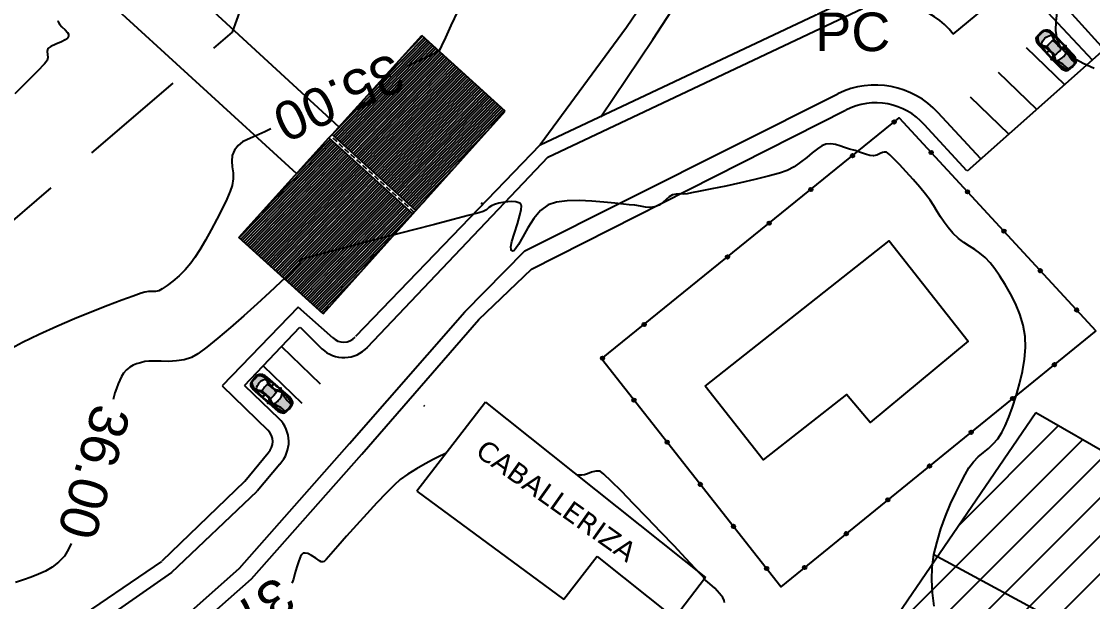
# Model space of a CAD drawing. Header units: millimetres. Extents: x 648844 to 649530, y 1246379 to 1246752.
# Drawn here: x 648963.3 to 649063.1, y 1246557.1 to 1246611.2 of the extents above; entities that cross this region are included whole.
import ezdxf

# ---------------------------------------------------------------- set-up
doc = ezdxf.new("R2010")
doc.units = ezdxf.units.MM
doc.header["$LTSCALE"] = 20
doc.header["$MEASUREMENT"] = 0
doc.linetypes.add('HIDDEN', pattern=[0.375, 0.25, -0.125])
doc.layers.get('0').update_dxf_attribs({"linetype": 'CONTINUOUS'})
for name, color, linetype in [('acera', 8, 'CONTINUOUS'), ('ANDENES-TITO', 2, 'CONTINUOUS'), ('BOULEVARD', 3, 'CONTINUOUS'), ('CAMINO', 6, 'CONTINUOUS'), ('CASAS', 4, 'CONTINUOUS'), ('CERCO DE MALLA', 3, 'CONTINUOUS'), ('CONT-MJR2', 9, 'CONTINUOUS'), ('CONT-MNR2', 9, 'CONTINUOUS'), ('P35', 3, 'CONTINUOUS'), ('quebrada', 5, 'CONTINUOUS'), ('TEXTO', 3, 'CONTINUOUS')]:
    doc.layers.add(name, color=color, linetype=linetype)
doc.styles.add('MINIMO', font='arial.ttf', dxfattribs={"height": 3.6})

# ---------------------------------------------------------------- blocks, each defined once
blk = doc.blocks.new('*U3728')
at = {"layer": 'CONT-MNR2', "elevation": 34, "flags": 128}
blk.add_lwpolyline([(646279.342, 1246863.451), (646279.385, 1246863.307), (646279.506, 1246863.103), (646279.734, 1246862.851), (646280.047, 1246862.555), (646280.25, 1246862.326), (646280.339, 1246862.153), (646280.354, 1246862.036), (646280.346, 1246861.976), (646280.326, 1246861.917), (646280.246, 1246861.803), (646280.047, 1246861.645), (646279.681, 1246861.451), (646279.159, 1246861.229), (646278.695, 1246861.022), (646278.427, 1246860.819), (646278.354, 1246860.553), (646278.381, 1246860.271), (646278.414, 1246859.982), (646278.357, 1246859.695), (646278.096, 1246859.39), (646277.447, 1246858.713), (646276.482, 1246857.737), (646275.336, 1246856.596)], dxfattribs=at)
blk = doc.blocks.new('*U3741')
at = {"layer": 'CONT-MNR2', "elevation": 36, "flags": 128}
for points in [[(646361.057, 1246808.787), (646360.901, 1246810.034), (646360.83, 1246811.27), (646360.87, 1246812.447), (646361.039, 1246813.609), (646361.322, 1246814.81), (646361.692, 1246816.019), (646362.123, 1246817.204), (646362.591, 1246818.335), (646363.068, 1246819.381), (646363.53, 1246820.31), (646363.949, 1246821.091), (646364.301, 1246821.693), (646364.721, 1246822.269), (646365.173, 1246822.737), (646365.642, 1246823.141), (646366.113, 1246823.525), (646366.569, 1246823.933), (646366.996, 1246824.409), (646367.377, 1246824.997), (646367.678, 1246825.615), (646368.016, 1246826.418), (646368.368, 1246827.368), (646368.712, 1246828.425), (646369.026, 1246829.55), (646369.287, 1246830.704), (646369.472, 1246831.849), (646369.561, 1246832.945), (646369.529, 1246833.953), (646369.347, 1246835.012), (646369.044, 1246836.041), (646368.648, 1246837.026), (646368.187, 1246837.954), (646367.689, 1246838.812), (646367.184, 1246839.586), (646366.7, 1246840.263), (646366.265, 1246840.83), (646365.8, 1246841.341), (646365.323, 1246841.745), (646364.834, 1246842.083), (646364.337, 1246842.395), (646363.833, 1246842.724), (646363.324, 1246843.109), (646362.812, 1246843.593), (646362.352, 1246844.124), (646361.976, 1246844.633), (646361.653, 1246845.131), (646361.351, 1246845.629), (646361.037, 1246846.14), (646360.68, 1246846.674), (646360.247, 1246847.244), (646359.711, 1246847.889), (646359.098, 1246848.603), (646358.456, 1246849.328), (646357.834, 1246850.005), (646357.28, 1246850.574), (646356.919, 1246850.913), (646356.712, 1246851.079), (646356.61, 1246851.141), (646356.572, 1246851.156), (646356.512, 1246851.168), (646356.396, 1246851.17), (646356.229, 1246851.129), (646356.009, 1246851.022), (646355.721, 1246850.876), (646355.395, 1246850.805), (646355.067, 1246850.85), (646354.662, 1246850.969), (646354.198, 1246851.129), (646353.695, 1246851.299), (646353.175, 1246851.448), (646352.689, 1246851.592), (646352.256, 1246851.744), (646351.846, 1246851.869), (646351.428, 1246851.931), (646350.97, 1246851.895), (646350.596, 1246851.744), (646350.171, 1246851.46), (646349.697, 1246851.082), (646349.175, 1246850.651), (646348.607, 1246850.208), (646347.995, 1246849.795), (646347.341, 1246849.452), (646346.624, 1246849.199), (646345.593, 1246848.91), (646344.348, 1246848.601), (646342.991, 1246848.29), (646341.621, 1246847.993), (646340.339, 1246847.726), (646339.247, 1246847.506), (646338.445, 1246847.351), (646338.035, 1246847.277), (646337.66, 1246847.249), (646337.329, 1246847.257), (646337.006, 1246847.247), (646336.655, 1246847.166), (646336.36, 1246846.999), (646336.068, 1246846.748), (646335.759, 1246846.468), (646335.413, 1246846.214), (646335.013, 1246846.042), (646334.578, 1246845.988), (646334.132, 1246846.024), (646333.664, 1246846.109), (646333.162, 1246846.2), (646332.613, 1246846.257), (646332.084, 1246846.304), (646331.274, 1246846.393), (646330.263, 1246846.497), (646329.133, 1246846.587), (646327.966, 1246846.635), (646326.843, 1246846.612), (646325.846, 1246846.49), (646325.056, 1246846.24), (646324.345, 1246845.717), (646323.719, 1246844.967), (646323.172, 1246844.107), (646322.702, 1246843.255), (646322.303, 1246842.531), (646322.033, 1246842.123), (646321.857, 1246841.957), (646321.753, 1246841.927), (646321.704, 1246841.939), (646321.662, 1246841.969), (646321.61, 1246842.074), (646321.602, 1246842.333), (646321.695, 1246842.829), (646321.921, 1246843.609), (646322.196, 1246844.461), (646322.442, 1246845.269), (646322.564, 1246845.808), (646322.585, 1246846.111), (646322.556, 1246846.251), (646322.527, 1246846.299), (646322.474, 1246846.353), (646322.336, 1246846.437), (646322.066, 1246846.514), (646321.624, 1246846.54), (646321.021, 1246846.486), (646320.467, 1246846.385), (646320.074, 1246846.286), (646319.778, 1246846.154), (646319.541, 1246845.978), (646319.307, 1246845.791), (646319.015, 1246845.624), (646318.591, 1246845.498), (646317.617, 1246845.236), (646316.205, 1246844.865), (646314.466, 1246844.413), (646312.511, 1246843.907), (646310.45, 1246843.374), (646308.394, 1246842.842), (646306.455, 1246842.339), (646304.742, 1246841.891), (646303.368, 1246841.526), (646302.443, 1246841.272), (646302.078, 1246841.156), (646301.947, 1246840.98), (646301.875, 1246840.773), (646301.763, 1246840.561), (646301.529, 1246840.33), (646300.962, 1246839.793), (646300.128, 1246839.014), (646299.093, 1246838.061), (646297.925, 1246836.999), (646296.689, 1246835.893), (646295.453, 1246834.808), (646294.282, 1246833.811), (646293.244, 1246832.967), (646292.404, 1246832.342), (646291.829, 1246832.001), (646291.139, 1246831.786), (646290.413, 1246831.676), (646289.684, 1246831.64), (646288.989, 1246831.648), (646288.362, 1246831.668), (646287.838, 1246831.671), (646287.451, 1246831.624), (646287.05, 1246831.516), (646286.693, 1246831.406), (646286.367, 1246831.27), (646286.057, 1246831.088), (646285.748, 1246830.838), (646285.48, 1246830.542), (646285.281, 1246830.23), (646285.121, 1246829.895), (646284.974, 1246829.529), (646284.81, 1246829.122), (646284.678, 1246828.695), (646284.509, 1246828.069)], [(646280.585, 1246814.658), (646280.361, 1246814.128), (646279.974, 1246813.48), (646279.423, 1246812.911), (646278.833, 1246812.451), (646278.207, 1246812.08), (646277.548, 1246811.774), (646276.861, 1246811.51), (646276.148, 1246811.268), (646275.413, 1246811.023)]]:
    blk.add_lwpolyline(points, dxfattribs=at)
at = {"layer": 'CONT-MNR2', "color": 3, "insert": (646282.712, 1246821.317, 36), "char_height": 3.6, "attachment_point": 5, "rotation": 254.30735, "style": 'MINIMO'}
blk.add_mtext('{36.00}', dxfattribs=at)
blk = doc.blocks.new('*U3742')
at = {"layer": 'CONT-MNR2', "elevation": 37, "flags": 128}
for points in [[(646315.547, 1246823.063), (646315.539, 1246823.06), (646315.486, 1246823.036), (646315.32, 1246822.959), (646314.962, 1246822.787), (646314.341, 1246822.477), (646313.594, 1246822.083), (646312.789, 1246821.625), (646311.995, 1246821.127), (646311.28, 1246820.61), (646310.714, 1246820.103), (646309.966, 1246819.355), (646309.092, 1246818.435), (646308.149, 1246817.411), (646307.193, 1246816.354), (646306.281, 1246815.331), (646305.467, 1246814.412), (646304.809, 1246813.667), (646304.363, 1246813.164), (646304.186, 1246812.972), (646304.047, 1246812.928), (646303.9, 1246812.929), (646303.735, 1246813.036), (646303.406, 1246813.274), (646302.993, 1246813.539), (646302.655, 1246813.702), (646302.424, 1246813.761), (646302.291, 1246813.758), (646302.232, 1246813.741), (646302.186, 1246813.716), (646302.097, 1246813.63), (646301.968, 1246813.425), (646301.808, 1246813.04), (646301.626, 1246812.456), (646301.463, 1246811.853), (646301.32, 1246811.333), (646301.196, 1246810.998), (646301.16, 1246810.935)], [(646290.162, 1246802.296), (646289.371, 1246801.625), (646288.511, 1246800.891), (646287.75, 1246800.24), (646287.118, 1246799.705), (646286.645, 1246799.318), (646286.362, 1246799.108), (646285.924, 1246798.887), (646285.474, 1246798.713), (646285.104, 1246798.578), (646284.908, 1246798.477), (646284.843, 1246798.27), (646284.775, 1246798.074), (646284.572, 1246797.996), (646284.148, 1246797.891), (646283.579, 1246797.765), (646282.946, 1246797.629), (646282.325, 1246797.491), (646281.791, 1246797.368), (646280.913, 1246797.168), (646279.801, 1246796.915), (646278.562, 1246796.633), (646277.305, 1246796.348), (646276.137, 1246796.083), (646275.168, 1246795.863), (646274.504, 1246795.712), (646274.255, 1246795.655), (646274.195, 1246795.629), (646274.141, 1246795.604)]]:
    blk.add_lwpolyline(points, dxfattribs=at)
at = {"layer": 'CONT-MNR2', "color": 3, "insert": (646295.67, 1246806.604, 37), "char_height": 3.6, "attachment_point": 5, "rotation": 215.72675, "style": 'MINIMO'}
blk.add_mtext('{37.00}', dxfattribs=at)
blk = doc.blocks.new('MALLA')
at = {"layer": 'CERCO DE MALLA'}
blk.add_hatch(color=256, dxfattribs=at).paths.add_polyline_path([(-0.165, 0, 1), (0.165, 0, 1)])
blk.add_circle((0, 0), 0.165, dxfattribs=at)
blk = doc.blocks.new('carro1')
at = {"layer": 'P35'}
for color, points in [(146, [(-0.795, 1.854), (-0.824, 1.862), (-0.858, 3.088), (-0.854, 3.397), (-0.854, 3.455), (-0.753, 3.861), (-0.675, 4.073), (-0.593, 4.178), (-0.477, 4.234), (-0.436, 4.237), (-0.544, 4.163), (-0.641, 3.988), (-0.72, 3.753), (-0.791, 3.47), (-0.809, 3.343), (-0.805, 3.175), (-0.817, 2.948), (-0.82, 2.713), (-0.813, 2.624), (-0.817, 2.616), (-0.82, 2.531), (-0.798, 1.941)]), (9, [(-0.85, 3.554), (-0.829, 3.715), (-0.78, 3.963), (-0.727, 4.075), (-0.647, 4.18), (-0.559, 4.25), (-0.472, 4.299), (-0.332, 4.327), (0.278, 4.327), (0.428, 4.31), (0.534, 4.275), (0.656, 4.177), (0.733, 4.079), (0.814, 3.834), (0.838, 3.715), (0.849, 3.62), (0.849, 3.596), (0.81, 3.708), (0.754, 3.946), (0.695, 4.1), (0.635, 4.173), (0.534, 4.236), (0.439, 4.261), (0.337, 4.261), (-0.437, 4.268), (-0.563, 4.222), (-0.643, 4.156), (-0.717, 4.058), (-0.752, 3.932), (-0.798, 3.792)]), (146, [(0.795, 1.854), (0.824, 1.862), (0.858, 3.088), (0.854, 3.397), (0.854, 3.455), (0.753, 3.861), (0.675, 4.073), (0.593, 4.178), (0.477, 4.234), (0.436, 4.237), (0.544, 4.163), (0.641, 3.988), (0.72, 3.753), (0.791, 3.47), (0.809, 3.343), (0.805, 3.175), (0.817, 2.948), (0.82, 2.713), (0.813, 2.624), (0.817, 2.616), (0.82, 2.531), (0.798, 1.941)]), (146, [(-0.765, 1.66), (-0.785, 1.474), (-0.777, 1.279), (-0.719, 0.785), (-0.652, 0.471), (-0.611, 0.321), (-0.549, 0.271), (-0.638, 0.54), (-0.685, 0.628), (-0.693, 0.852), (-0.701, 0.963), (-0.695, 1.247), (-0.666, 1.45), (-0.694, 1.488), (-0.686, 1.534), (-0.561, 1.796), (-0.49, 1.914), (-0.394, 1.924), (-0.417, 2.206), (-0.422, 2.428), (-0.413, 2.716), (-0.395, 2.924), (-0.471, 3.028), (-0.544, 3.124), (-0.599, 3.231), (-0.674, 3.439), (-0.703, 3.65), (-0.734, 3.659), (-0.786, 3.412), (-0.789, 3.078), (-0.78, 2.945), (-0.736, 3.21), (-0.683, 3.254), (-0.612, 3.201), (-0.568, 3.069), (-0.515, 2.875), (-0.471, 2.646), (-0.471, 2.496), (-0.489, 2.223), (-0.515, 2.064), (-0.515, 2.02), (-0.551, 1.959), (-0.595, 1.941), (-0.648, 1.844), (-0.718, 1.712), (-0.762, 1.65)]), (146, [(0.771, 1.66), (0.791, 1.474), (0.784, 1.279), (0.725, 0.785), (0.658, 0.471), (0.617, 0.321), (0.555, 0.271), (0.644, 0.54), (0.691, 0.628), (0.699, 0.852), (0.707, 0.963), (0.701, 1.247), (0.672, 1.45), (0.7, 1.488), (0.692, 1.534), (0.567, 1.796), (0.496, 1.914), (0.4, 1.924), (0.423, 2.206), (0.428, 2.428), (0.419, 2.716), (0.401, 2.924), (0.477, 3.028), (0.55, 3.124), (0.605, 3.231), (0.68, 3.439), (0.709, 3.65), (0.74, 3.659), (0.792, 3.412), (0.795, 3.078), (0.786, 2.945), (0.742, 3.21), (0.689, 3.254), (0.618, 3.201), (0.574, 3.069), (0.521, 2.875), (0.477, 2.646), (0.477, 2.496), (0.495, 2.223), (0.521, 2.064), (0.521, 2.02), (0.557, 1.959), (0.601, 1.941), (0.654, 1.844), (0.724, 1.712), (0.768, 1.65)]), (8, [(-0.49, 2.597), (-0.493, 2.617), (-0.794, 2.616), (-0.798, 2.597)]), (9, [(-0.859, 1.23), (-0.859, 0.662), (-0.835, 0.546), (-0.773, 0.375), (-0.685, 0.201), (-0.651, 0.146), (-0.581, 0.097), (-0.449, 0.057), (-0.077, 0.008), (0.131, 0.014), (0.333, 0.045), (0.522, 0.079), (0.629, 0.133), (0.7, 0.216), (0.828, 0.494), (0.852, 0.598), (0.855, 1.407), (0.846, 1.407), (0.855, 1.327), (0.858, 0.662), (0.825, 0.543), (0.709, 0.289), (0.599, 0.173), (0.421, 0.112), (0.153, 0.079), (-0.092, 0.075), (-0.385, 0.112), (-0.553, 0.143), (-0.639, 0.207), (-0.706, 0.283), (-0.798, 0.491), (-0.838, 0.579), (-0.859, 0.686), (-0.847, 1.248)]), (127, [(-0.666, 1.45), (-0.563, 1.184), (-0.497, 0.94), (-0.448, 0.645), (-0.432, 0.355), (-0.442, 0.128), (-0.253, 0.096), (0, 0.08), (0.163, 0.086), (0.322, 0.105), (0.442, 0.128), (0.432, 0.355), (0.458, 0.73), (0.519, 1.031), (0.599, 1.287), (0.666, 1.45), (0.545, 1.383), (0.423, 1.315), (0.213, 1.283), (0.059, 1.277), (-0.059, 1.277), (-0.337, 1.299), (-0.423, 1.315), (-0.545, 1.383)]), (30, [(-0.455, 0.13), (-0.528, 0.24), (-0.62, 0.314), (-0.69, 0.353), (-0.736, 0.381), (-0.706, 0.317), (-0.666, 0.265), (-0.614, 0.216), (-0.556, 0.182), (-0.51, 0.152), (-0.48, 0.143)]), (30, [(0.455, 0.13), (0.528, 0.24), (0.62, 0.314), (0.69, 0.353), (0.736, 0.381), (0.706, 0.317), (0.666, 0.265), (0.614, 0.216), (0.556, 0.182), (0.51, 0.152), (0.48, 0.143)])]:
    blk.add_hatch(color=color, dxfattribs=at).paths.add_polyline_path(points)
h = blk.add_hatch(color=127, dxfattribs=at)
h.paths.add_polyline_path([(-0.276, 3.037), (-0.322, 3.032), (-0.368, 3.037), (-0.396, 3.045), (-0.434, 3.064), (-0.465, 3.087), (-0.517, 3.15), (-0.568, 3.235), (-0.598, 3.303), (-0.625, 3.401), (-0.61, 3.496), (-0.583, 3.538), (-0.536, 3.565), (-0.395, 3.628), (-0.239, 3.674), (-0.097, 3.695), (0.036, 3.699), (0.189, 3.684), (0.323, 3.652), (0.447, 3.608), (0.529, 3.569), (0.583, 3.538), (0.622, 3.462), (0.627, 3.42), (0.61, 3.338), (0.568, 3.235), (0.52, 3.154), (0.467, 3.088), (0.42, 3.055), (0.368, 3.037), (0.346, 3.033), (0.322, 3.032), (0.282, 3.036), (0.257, 3.042), (0.229, 3.053), (0.205, 3.055), (0.12, 3.059), (-0.038, 3.062), (-0.145, 3.058), (-0.229, 3.053), (-0.254, 3.043)], flags=16)
h.paths.add_polyline_path([(-0.393, 1.915), (-0.189, 1.899), (0, 1.895), (0.232, 1.902), (0.393, 1.909), (0.392, 1.914), (0.42, 2.299), (0.414, 2.692), (0.395, 2.924), (0.544, 3.124), (0.599, 3.231), (0.674, 3.439), (0.703, 3.65), (0.686, 3.813), (0.632, 3.973), (0.582, 4.064), (0.503, 4.167), (0.405, 4.257), (-0.405, 4.257), (-0.491, 4.179), (-0.57, 4.082), (-0.658, 3.887), (-0.686, 3.813), (-0.703, 3.65), (-0.674, 3.439), (-0.599, 3.231), (-0.437, 2.974), (-0.395, 2.924), (-0.411, 2.742), (-0.417, 2.65), (-0.422, 2.417), (-0.413, 2.144), (-0.402, 1.997)])
h = blk.add_hatch(color=8, dxfattribs=at)
edge = h.paths.add_edge_path()
edge.add_line((-0.771, 1.819), (-0.734, 1.76))
edge.add_arc((-0.767, 1.739), 0.0391, -47.43472, 31.91912, ccw=False)
edge.add_arc((-0.746, 1.736), 0.0265, 168.02794, 281.91705, ccw=False)
edge.add_line((-0.772, 1.742), (-0.801, 1.778))
edge.add_line((-0.801, 1.778), (-0.817, 1.76))
edge.add_arc((-0.847, 1.786), 0.0403, 221.15863, 318.84137, ccw=False)
edge.add_line((-0.878, 1.76), (-0.927, 1.809))
edge.add_arc((-0.874, 1.862), 0.0746, 163.87151, 224.97246, ccw=False)
edge.add_line((-0.946, 1.883), (-0.771, 1.819))
h = blk.add_hatch(color=146, dxfattribs=at)
h.paths.add_polyline_path([(-0.453, 0.18), (-0.536, 0.285), (-0.579, 0.376), (-0.654, 0.695), (-0.689, 1), (-0.662, 1.419), (-0.61, 1.253), (-0.527, 0.982), (-0.479, 0.721), (-0.457, 0.572), (-0.448, 0.424), (-0.44, 0.319), (-0.44, 0.206)])
h.paths.add_polyline_path([(-0.654, 0.367), (-0.75, 0.411), (-0.815, 0.581), (-0.837, 0.664), (-0.828, 1.065), (-0.828, 1.72), (-0.806, 1.75), (-0.793, 1.637), (-0.793, 1.201), (-0.754, 0.956), (-0.715, 0.729), (-0.697, 0.59), (-0.662, 0.437), (-0.627, 0.359)])
h = blk.add_hatch(color=146, dxfattribs=at)
h.paths.add_polyline_path([(0.453, 0.18), (0.536, 0.285), (0.579, 0.376), (0.654, 0.695), (0.689, 1), (0.662, 1.419), (0.61, 1.253), (0.527, 0.982), (0.479, 0.721), (0.457, 0.572), (0.448, 0.424), (0.44, 0.319), (0.44, 0.206)])
h.paths.add_polyline_path([(0.654, 0.367), (0.75, 0.411), (0.815, 0.581), (0.837, 0.664), (0.828, 1.065), (0.828, 1.72), (0.806, 1.75), (0.793, 1.637), (0.793, 1.201), (0.754, 0.956), (0.715, 0.729), (0.697, 0.59), (0.662, 0.437), (0.627, 0.359)])
h = blk.add_hatch(color=8, dxfattribs=at)
edge = h.paths.add_edge_path()
edge.add_line((0.771, 1.819), (0.734, 1.76))
edge.add_arc((0.767, 1.739), 0.0391, 508.08088, 587.43472)
edge.add_arc((0.746, 1.736), 0.0265, 258.08295, 371.97206)
edge.add_line((0.772, 1.742), (0.801, 1.778))
edge.add_line((0.801, 1.778), (0.817, 1.76))
edge.add_arc((0.847, 1.786), 0.0403, 221.15863, 318.84137)
edge.add_line((0.878, 1.76), (0.927, 1.809))
edge.add_arc((0.874, 1.862), 0.0746, 315.02754, 376.12849)
edge.add_line((0.946, 1.883), (0.771, 1.819))
at = {"layer": 'P35', "color": 7}
for p, q in [((-0.801, 2.597), (-0.486, 2.597)), ((-0.801, 2.587), (-0.485, 2.587)), ((-0.8, 2.627), (-0.488, 2.627)), ((-0.8, 2.617), (-0.488, 2.617)), ((0.801, 2.587), (0.485, 2.587)), ((0.801, 2.597), (0.486, 2.597)), ((0.8, 2.627), (0.488, 2.627)), ((0.8, 2.617), (0.488, 2.617)), ((-0.607, 0.193), (-0.606, 0.192))]:
    blk.add_line(p, q, dxfattribs=at)
for points in [[(-0.865, 3.454, -0.04536), (-0.712, 4.041, -0.316238), (-0.405, 4.257), (0, 4.257), (0.405, 4.257, -0.316238), (0.712, 4.041, -0.04536), (0.865, 3.454, -0.995785)], [(-0.712, 4.041, 0.134107), (-0.787, 3.96, 0.076542), (-0.865, 3.454), (-0.865, 1.853, 0.085317)], [(-0.787, 3.96, -0.339592), (-0.293, 4.34), (0, 4.34), (0.293, 4.34, -0.339592), (0.787, 3.96, -1.295903)], [(-0.405, 4.257, 0.307984), (-0.674, 3.439, 0.021458), (-0.599, 3.231, 0.089138), (-0.471, 3.028, 0.076147), (-0.395, 2.924, 0.055297), (-0.393, 1.909, 0.055323)], [(0.405, 4.257, -0.307984), (0.674, 3.439, -0.021458), (0.599, 3.231, -0.089138), (0.471, 3.028, -0.076147), (0.395, 2.924, -0.055297), (0.393, 1.909, -0.055323)], [(0.865, 1.853), (0.865, 3.454, 0.076542), (0.787, 3.96, 0.134107), (0.712, 4.041)], [(-0.865, 3.115, 0.005985), (-0.835, 2.058), (-0.837, 1.843, 0.082522)], [(-0.806, 2.442), (-0.806, 3.237, -0.076793), (-0.658, 3.887, -3.166947)], [(-0.765, 1.66), (-0.608, 1.931, -0.122145), (-0.549, 1.993, 0.205815), (-0.53, 2.019, 0.151874), (-0.626, 3.207, 0.290836), (-0.739, 3.222, 0.061376), (-0.783, 1.823)], [(0.765, 1.66), (0.608, 1.931, 0.122145), (0.549, 1.993, -0.205815), (0.53, 2.019, -0.151874), (0.626, 3.207, -0.290836), (0.739, 3.222, -0.061376), (0.783, 1.823)], [(0.806, 2.442), (0.806, 3.237, 0.076793), (0.658, 3.887, 3.166947)], [(0.837, 1.843), (0.835, 2.058, 0.005985), (0.865, 3.115)], [(-0.865, 1.75), (-0.865, 0.659, 0.085317), (-0.781, 0.369), (-0.67, 0.141, 0.150666), (-0.454, 0.048, 0.106558), (0.454, 0.048, 0.150666), (0.67, 0.141), (0.781, 0.369, 0.085317), (0.865, 0.659), (0.865, 1.75, 0.076542)], [(-0.838, 1.747), (-0.85, 0.661, 0.082522), (-0.746, 0.386), (-0.744, 0.382, 0.28772), (-0.442, 0.128, 0.107642), (0.442, 0.128, 0.28772), (0.744, 0.382), (0.746, 0.386, 0.082522), (0.85, 0.661), (0.838, 1.747, 0.005985)], [(-0.775, 1.745, 0.003758), (-0.765, 1.66)], [(0.775, 1.745, -0.003758), (0.765, 1.66)]]:
    blk.add_lwpolyline(points, format="xyb", dxfattribs=at)
for points in [[(0.583, 3.538, -0.244234), (0.621, 3.376, -0.10952), (0.486, 3.109, -0.34796), (0.229, 3.053, 0.037334), (-0.229, 3.053, -0.34796), (-0.486, 3.109, -0.10952), (-0.621, 3.376, -0.244234), (-0.583, 3.538, -0.276546)], [(-0.771, 1.819), (-0.734, 1.76, -0.360781), (-0.741, 1.71, -0.542329), (-0.772, 1.742), (-0.801, 1.778), (-0.817, 1.76, -0.454056), (-0.878, 1.76), (-0.927, 1.809, -0.273105), (-0.946, 1.883)], [(-0.45, 1.921, 0.328475), (-0.519, 1.884), (-0.686, 1.534, 0.439617), (-0.666, 1.45), (-0.423, 1.315, 0.06084), (0, 1.277, 0.06084), (0.423, 1.315), (0.666, 1.45, 0.439617), (0.686, 1.534), (0.519, 1.884, 0.328475), (0.45, 1.921, -0.057395)], [(0.771, 1.819), (0.734, 1.76, 0.360781), (0.741, 1.71, 0.542329), (0.772, 1.742), (0.801, 1.778), (0.817, 1.76, 0.454056), (0.878, 1.76), (0.927, 1.809, 0.273105), (0.946, 1.883)]]:
    blk.add_lwpolyline(points, format="xyb", close=True, dxfattribs=at)
for centre, radius, start, end in [((3.67, 1.558), 4.456, 177.4786, 196.11758), ((1.381, 1.057), 2.084, 169.13167, 202.15686), ((-3.112, 0.355), 2.68, 355.12977, 24.11589), ((3.112, 0.355), 2.68, 155.88411, 184.87023), ((-1.381, 1.057), 2.084, 337.84314, 10.86833), ((-3.67, 1.558), 4.456, 343.88242, 2.5214), ((-0.901, -0.105), 0.515, 26.83988, 72.45837), ((0.901, -0.105), 0.515, 107.54163, 153.16012)]:
    blk.add_arc(centre, radius, start, end, dxfattribs=at)

msp = doc.modelspace()

# ---------------------------------------------------------------- hatches: boundary and pattern name
h = msp.add_hatch()
h.set_pattern_fill('ANSI31', color=2, scale=20, style=0)
h.set_pattern_definition([(45, (-526.4316, -3378.368), (-1.767766953, 1.767766953), [])])
edge = h.paths.add_edge_path()
edge.add_line((649057.852, 1246574.732), (649143.484, 1246525.396))
edge.add_line((649021.465, 1246521.521), (649057.852, 1246574.732))
edge.add_line((649021.465, 1246521.521), (649126.013, 1246470.828))
edge.add_line((649143.484, 1246525.396), (649148.028, 1246486.904))
h.paths.add_polyline_path([(649085.833, 1246502.103), (649115.307, 1246502.103), (649115.307, 1246507.529), (649085.833, 1246507.529)], flags=24)
at = {"layer": 'BOULEVARD'}
h = msp.add_hatch(dxfattribs=at)
h.set_pattern_fill('AR-SAND', color=52, scale=2, style=0)
h.set_pattern_definition([(37.5, (2687.3062, -252.1344), (-0.125986716, 3.853647538), [0, -3.04, 0, -3.4, 0, -3.25]), (7.5, (2687.306, -252.1344), (3.53955341, 5.64429213), [0, -1.64, 0, -2.74, 0, -1.05]), (327.5, (2684.8462, -252.1344), (6.2282837235, 0.011318107), [0, -1, 0, -3.6, 0, -4.7]), (317.5, (2684.846, -252.1344), (6.01225321, 1.75535113), [0, -0.5, 0, -2.36, 0, -2.7])])
h.paths.add_polyline_path([(649079.188, 1246707.917), (649061.829, 1246705.394), (649102.965, 1246689.356), (649124.632, 1246689.276, -0.99815), (649126.432, 1246689.273, -0.271808), (649125.971, 1246688.487), (649127.106, 1246686.453), (649126.781, 1246689.049, 0.30467), (649119.898, 1246696.956)])
h.paths.add_polyline_path([(649187.055, 1246627.732, -0.811707), (649185.331, 1246628.095, -0.156233), (649185.499, 1246628.617), (649170.206, 1246639.533), (649152.728, 1246648.502, -0.070806), (649150.289, 1246650.226), (649138.632, 1246661.236, -0.096422), (649136.272, 1246664.528), (649128.114, 1246682.342, -0.076304), (649127.234, 1246685.436), (649127.106, 1246686.453), (649125.971, 1246688.487, -0.573794), (649124.632, 1246689.276), (649102.965, 1246689.356), (649119.118, 1246683.059, -0.30467), (649123.804, 1246677.676), (649124.257, 1246674.063, 0.076304), (649125.387, 1246670.093), (649133.545, 1246652.279, 0.096422), (649136.572, 1246648.055), (649148.229, 1246637.045, 0.070806), (649151.358, 1246634.832), (649168.87, 1246625.847), (649190.669, 1246614.568), (649208.474, 1246606.446, 0.066602), (649211.925, 1246605.397), (649234.574, 1246601.696, 0.033209), (649236.37, 1246601.524), (649255.522, 1246600.965, -0.079988), (649257.521, 1246600.583), (649263.981, 1246598.236, 0.121776), (649268.085, 1246597.799), (649280.824, 1246599.546, 0.188278), (649286.288, 1246602.591), (649287.892, 1246604.534), (649227.95, 1246610.063, -0.955037), (649226.154, 1246610.146, -0.103931), (649226.23, 1246610.508)])
h.paths.add_polyline_path([(649317.791, 1246619.424), (649315.874, 1246618.488, -0.341414), (649309.167, 1246619.873), (649305.68, 1246623.936, 0.12513), (649303.906, 1246625.183), (649301.674, 1246626.033, 0.194606), (649298.374, 1246625.965), (649290.437, 1246622.561, 0.11946), (649288.777, 1246621.319), (649283.974, 1246615.501, -0.188278), (649280.417, 1246613.518), (649267.678, 1246611.771, -0.121776), (649265.005, 1246612.056), (649258.545, 1246614.403, 0.079988), (649255.61, 1246614.964), (649236.457, 1246615.523, -0.033209), (649235.057, 1246615.657), (649212.409, 1246619.358, -0.066602), (649209.719, 1246620.175), (649191.981, 1246628.267), (649170.244, 1246639.514), (649170.206, 1246639.533), (649185.499, 1246628.617, -0.729756), (649187.131, 1246628.095, -0.103931), (649187.055, 1246627.732), (649226.23, 1246610.508, -0.811707), (649227.954, 1246610.146, -0.022999), (649227.95, 1246610.063), (649287.892, 1246604.534), (649291.091, 1246608.409, -0.11946), (649291.619, 1246608.804), (649299.557, 1246612.208, -0.194606), (649300.606, 1246612.23), (649302.839, 1246611.38, -0.12513), (649303.404, 1246610.983), (649306.89, 1246606.92, 0.341414), (649317.191, 1246604.792), (649320.025, 1246606.176)])
h.paths.add_polyline_path([(649347.663, 1246622.693), (649335.302, 1246624.663, 0.098628), (649331.633, 1246624.522), (649325.955, 1246623.161, 0.054854), (649324.02, 1246622.466), (649317.791, 1246619.424), (649320.025, 1246606.176), (649325.336, 1246608.771, -0.054854), (649326.654, 1246609.244), (649332.332, 1246610.604, -0.098628), (649334.83, 1246610.701), (649350.119, 1246608.571), (649349.924, 1246609.284)])
edge = h.paths.add_edge_path()
edge.add_line((649068.503, 1246711.403), (649120.056, 1246697.522))
edge.add_arc((649117.456, 1246687.866), 10, 7.15249, 74.9301, ccw=False)
edge.add_line((649127.378, 1246689.111), (649127.832, 1246685.497))
edge.add_arc((649137.754, 1246686.742), 10, 187.15249, 204.60619)
edge.add_line((649128.662, 1246682.579), (649136.82, 1246664.765))
edge.add_arc((649145.912, 1246668.929), 10, 204.60619, 226.63644)
edge.add_line((649139.046, 1246661.659), (649150.703, 1246650.649))
edge.add_arc((649157.569, 1246657.919), 10, 226.63644, 242.83697)
edge.add_line((649153.004, 1246649.022), (649170.521, 1246640.034))
edge.add_line((649170.521, 1246640.034), (649192.246, 1246628.793))
edge.add_line((649192.246, 1246628.793), (649209.97, 1246620.708))
edge.add_arc((649214.121, 1246629.806), 10, 245.47824, 260.71972)
edge.add_line((649212.508, 1246619.936), (649235.156, 1246616.236))
edge.add_arc((649236.769, 1246626.105), 10, 260.71972, 268.32795)
edge.add_line((649236.477, 1246616.109), (649255.629, 1246615.55))
edge.add_arc((649255.338, 1246605.554), 10, 70.03498, 88.32795, ccw=False)
edge.add_line((649258.752, 1246614.953), (649265.212, 1246612.606))
edge.add_arc((649266.919, 1246617.306), 5, 250.03498, 277.80719)
edge.add_line((649267.599, 1246612.352), (649280.337, 1246614.099))
edge.add_arc((649279.658, 1246619.053), 5, 277.80719, 320.45813)
edge.add_line((649283.514, 1246615.869), (649288.317, 1246621.687))
edge.add_arc((649292.173, 1246618.504), 5, 113.2091, 140.45813, ccw=False)
edge.add_line((649290.202, 1246623.099), (649298.14, 1246626.503))
edge.add_arc((649300.111, 1246621.908), 5, 69.1593, 113.2091, ccw=False)
edge.add_line((649301.89, 1246626.581), (649304.122, 1246625.731))
edge.add_arc((649302.343, 1246621.058), 5, 40.62994, 69.1593, ccw=False)
edge.add_line((649306.138, 1246624.314), (649309.624, 1246620.251))
edge.add_arc((649313.419, 1246623.506), 5, 220.62994, 296.03233)
edge.add_line((649315.613, 1246619.014), (649323.759, 1246622.992))
edge.add_arc((649328.147, 1246614.007), 10, 103.47321, 116.03233, ccw=False)
edge.add_line((649325.818, 1246623.732), (649331.495, 1246625.092))
edge.add_arc((649333.825, 1246615.367), 10, 80.94229, 103.47321, ccw=False)
edge.add_line((649335.399, 1246625.242), (649347.56, 1246623.304))
edge.add_line((649347.56, 1246623.304), (649346.507, 1246629.547))
edge.add_line((649346.507, 1246629.547), (649333.196, 1246631.669))
edge.add_line((649333.196, 1246631.669), (649322.707, 1246629.156))
edge.add_line((649322.707, 1246629.156), (649313.674, 1246624.744))
edge.add_line((649313.674, 1246624.744), (649308.87, 1246630.343))
edge.add_line((649308.87, 1246630.343), (649299.865, 1246633.771))
edge.add_line((649299.865, 1246633.771), (649285.387, 1246627.563))
edge.add_line((649285.387, 1246627.563), (649279.135, 1246619.99))
edge.add_line((649279.135, 1246619.99), (649267.028, 1246618.33))
edge.add_line((649267.028, 1246618.33), (649258.379, 1246621.472))
edge.add_line((649258.379, 1246621.472), (649236.386, 1246622.114))
edge.add_line((649236.386, 1246622.114), (649212.947, 1246625.944))
edge.add_line((649212.947, 1246625.944), (649194.871, 1246634.19))
edge.add_line((649194.871, 1246634.19), (649173.269, 1246645.367))
edge.add_line((649173.269, 1246645.367), (649155.236, 1246654.62))
edge.add_line((649155.236, 1246654.62), (649142.599, 1246666.555))
edge.add_line((649142.599, 1246666.555), (649133.861, 1246685.635))
edge.add_line((649133.861, 1246685.635), (649131.993, 1246700.521))
edge.add_line((649131.993, 1246700.521), (649108.677, 1246706.799))
edge.add_line((649108.677, 1246706.799), (649082.058, 1246713.373))
edge.add_line((649082.058, 1246713.373), (649068.503, 1246711.403))
h.paths.add_polyline_path([(649223.804, 1246612.02), (649231.856, 1246611.897), (649231.947, 1246617.874), (649223.896, 1246617.997)], flags=24)
h.paths.add_polyline_path([(649118.748, 1246690.348), (649126.798, 1246690.224), (649126.89, 1246696.197), (649118.839, 1246696.321)], flags=24)

# ---------------------------------------------------------------- linework, layer by layer
at = {"color": 7}
for p, q in [((649021.465, 1246521.521), (649057.852, 1246574.732)), ((649057.852, 1246574.732), (649143.484, 1246525.396))]:
    msp.add_line(p, q, dxfattribs=at)
at = {"layer": 'acera', "color": 1, "linetype": 'HIDDEN', "ltscale": 2}
for p, q in [((648982.944, 1246610.213), (648999.108, 1246654.76)), ((648924.302, 1246559.876), (648982.944, 1246610.213))]:
    msp.add_line(p, q, dxfattribs=at)
at = {"layer": 'acera', "color": 253}
for p, q in [((648974.093, 1246618.659), (648992.868, 1246601.392)), ((649056.416, 1246617.211), (649064.228, 1246608.61)), ((648969.929, 1246614.396), (648988.899, 1246597.035)), ((649064.226, 1246608.608), (649051.437, 1246597.255)), ((649051.407, 1246597.288), (649047.455, 1246601.569)), ((648976.395, 1246560.9), (648984.099, 1246568.338))]:
    msp.add_line(p, q, dxfattribs=at)
at = {"layer": 'acera', "color": 4}
for p, q in [((649050.15, 1246610.04), (649056.173, 1246615.025)), ((649056.173, 1246615.025), (649063.124, 1246607.607)), ((649052.699, 1246598.42), (649048.746, 1246602.701)), ((649004.604, 1246584.136), (649010.204, 1246589.805)), ((648977.243, 1246559.804), (648985.257, 1246567.384))]:
    msp.add_line(p, q, dxfattribs=at)
at = {"layer": 'acera', "color": 7}
for p, q in [((648992.241, 1246600.683, 1.175), (649000.582, 1246609.901, 2.35)), ((649008.37, 1246602.845, 2.35), (649000.582, 1246609.901, 2.35)), ((649000.044, 1246593.569, 1.197), (649008.37, 1246602.845, 2.35)), ((648991.936, 1246600.349, 1.175), (648992.241, 1246600.683, 1.175)), ((648992.241, 1246600.683, 1.175), (649000.041, 1246593.571, 1.197)), ((648983.533, 1246591.063), (648991.936, 1246600.349, 1.175)), ((648991.936, 1246600.349, 1.175), (648999.764, 1246593.263, 1.159)), ((648991.393, 1246583.942), (648999.764, 1246593.263, 1.159)), ((648999.764, 1246593.263, 1.159), (649000.044, 1246593.569, 1.197)), ((648991.393, 1246583.942), (648983.533, 1246591.063))]:
    msp.add_line(p, q, dxfattribs=at)
at = {"layer": 'acera', "color": 9, "true_color": 0xd7b7ad}
for p, q in [((649000.8, 1246609.703), (648995.474, 1246604.255)), ((649000.661, 1246609.829), (648998.721, 1246607.845)), ((649000.939, 1246609.577), (648992.242, 1246600.682)), ((649001.079, 1246609.451), (648992.38, 1246600.556)), ((649001.218, 1246609.325), (648992.519, 1246600.429)), ((649001.357, 1246609.199), (648992.658, 1246600.303)), ((649001.496, 1246609.073), (648992.796, 1246600.176)), ((649001.635, 1246608.947), (648992.935, 1246600.05)), ((649001.774, 1246608.821), (648993.074, 1246599.924)), ((649001.913, 1246608.695), (648993.212, 1246599.797)), ((649002.052, 1246608.569), (648993.351, 1246599.671)), ((649002.191, 1246608.443), (648993.489, 1246599.544)), ((649002.33, 1246608.317), (648993.628, 1246599.418)), ((649002.469, 1246608.191), (648993.767, 1246599.292)), ((649002.608, 1246608.065), (648993.905, 1246599.165)), ((649002.747, 1246607.939), (648994.044, 1246599.039)), ((649002.886, 1246607.813), (648994.183, 1246598.912)), ((649003.025, 1246607.687), (648994.321, 1246598.786)), ((649003.164, 1246607.561), (648994.46, 1246598.66)), ((649003.303, 1246607.435), (648994.599, 1246598.533)), ((649003.443, 1246607.309), (648994.737, 1246598.407)), ((649003.582, 1246607.183), (648994.876, 1246598.28)), ((649003.721, 1246607.057), (648995.015, 1246598.154)), ((649003.86, 1246606.931), (648995.153, 1246598.028)), ((649003.999, 1246606.805), (648995.292, 1246597.901)), ((649004.138, 1246606.679), (648995.431, 1246597.775)), ((649004.277, 1246606.553), (648995.569, 1246597.648)), ((649004.416, 1246606.427), (648995.708, 1246597.522)), ((649004.555, 1246606.302), (648995.846, 1246597.396)), ((649004.694, 1246606.176), (648995.985, 1246597.269)), ((649004.833, 1246606.05), (648996.124, 1246597.143)), ((649004.972, 1246605.924), (648996.262, 1246597.017)), ((649005.111, 1246605.798), (648996.401, 1246596.89)), ((649005.25, 1246605.672), (648996.54, 1246596.764)), ((649005.389, 1246605.546), (648996.678, 1246596.637)), ((649005.528, 1246605.42), (648996.817, 1246596.511)), ((649005.668, 1246605.294), (648996.956, 1246596.385)), ((649005.807, 1246605.168), (648997.094, 1246596.258)), ((649005.946, 1246605.042), (648997.233, 1246596.132)), ((649006.085, 1246604.916), (648997.372, 1246596.005)), ((649006.224, 1246604.79), (648997.51, 1246595.879)), ((649006.363, 1246604.664), (648997.649, 1246595.753)), ((649006.502, 1246604.538), (648997.788, 1246595.626)), ((649006.641, 1246604.412), (648997.926, 1246595.5)), ((649006.78, 1246604.286), (648998.065, 1246595.373)), ((649006.919, 1246604.16), (648998.203, 1246595.247)), ((649007.058, 1246604.034), (648998.342, 1246595.121)), ((649007.197, 1246603.908), (648998.481, 1246594.994)), ((649007.336, 1246603.782), (648998.619, 1246594.868)), ((649007.475, 1246603.656), (648998.758, 1246594.741)), ((649007.614, 1246603.53), (648998.897, 1246594.615)), ((649007.753, 1246603.404), (648999.035, 1246594.489)), ((649007.893, 1246603.278), (648999.174, 1246594.362)), ((649008.032, 1246603.152), (648999.313, 1246594.236)), ((649008.171, 1246603.026), (648999.451, 1246594.109)), ((649008.31, 1246602.9), (648999.59, 1246593.983)), ((649006.715, 1246601.001), (648999.729, 1246593.857)), ((649003.779, 1246597.73), (648999.867, 1246593.73)), ((649000.843, 1246594.46), (649000.006, 1246593.604))]:
    msp.add_line(p, q, dxfattribs=at)
at = {"layer": 'acera', "color": 41}
for p, q in [((648992.343, 1246599.981), (648983.58, 1246591.02)), ((648992.482, 1246599.855), (648983.719, 1246590.894)), ((648992.621, 1246599.729), (648983.858, 1246590.768)), ((648992.204, 1246600.107), (648985.681, 1246593.437)), ((648992.065, 1246600.233), (648988.932, 1246597.03)), ((648992.76, 1246599.603), (648983.997, 1246590.642)), ((648992.899, 1246599.477), (648984.136, 1246590.516)), ((648993.038, 1246599.351), (648984.276, 1246590.39)), ((648993.178, 1246599.225), (648984.415, 1246590.264)), ((648993.317, 1246599.1), (648984.554, 1246590.138)), ((648993.456, 1246598.974), (648984.693, 1246590.012)), ((648993.595, 1246598.848), (648984.832, 1246589.886)), ((648993.734, 1246598.722), (648984.971, 1246589.76)), ((648993.873, 1246598.596), (648985.11, 1246589.634)), ((648994.012, 1246598.47), (648985.249, 1246589.508)), ((648994.151, 1246598.344), (648985.388, 1246589.382)), ((648994.29, 1246598.218), (648985.527, 1246589.256)), ((648994.43, 1246598.092), (648985.666, 1246589.13)), ((648994.569, 1246597.966), (648985.805, 1246589.004)), ((648994.708, 1246597.84), (648985.944, 1246588.878)), ((648994.847, 1246597.714), (648986.083, 1246588.752)), ((648994.986, 1246597.588), (648986.222, 1246588.626)), ((648995.125, 1246597.463), (648986.362, 1246588.5)), ((648995.264, 1246597.337), (648986.501, 1246588.374)), ((648995.403, 1246597.211), (648986.64, 1246588.248)), ((648995.542, 1246597.085), (648986.779, 1246588.123)), ((648995.682, 1246596.959), (648986.918, 1246587.997)), ((648995.821, 1246596.833), (648987.057, 1246587.871)), ((648995.96, 1246596.707), (648987.196, 1246587.745)), ((648996.099, 1246596.581), (648987.335, 1246587.619)), ((648996.238, 1246596.455), (648987.474, 1246587.493)), ((648996.377, 1246596.329), (648987.613, 1246587.367)), ((648996.516, 1246596.203), (648987.752, 1246587.241)), ((648996.655, 1246596.077), (648987.891, 1246587.115)), ((648996.794, 1246595.952), (648988.03, 1246586.989)), ((648996.934, 1246595.826), (648988.169, 1246586.863)), ((648997.073, 1246595.7), (648988.308, 1246586.737)), ((648997.212, 1246595.574), (648988.447, 1246586.611)), ((648997.351, 1246595.448), (648988.587, 1246586.485)), ((648997.49, 1246595.322), (648988.726, 1246586.359)), ((648997.629, 1246595.196), (648988.865, 1246586.233)), ((648997.768, 1246595.07), (648989.004, 1246586.107)), ((648997.907, 1246594.944), (648989.143, 1246585.981)), ((648998.046, 1246594.818), (648989.282, 1246585.855)), ((648998.186, 1246594.692), (648989.421, 1246585.729)), ((648998.325, 1246594.566), (648989.56, 1246585.603)), ((648998.464, 1246594.44), (648989.699, 1246585.477)), ((648998.603, 1246594.315), (648989.838, 1246585.351)), ((648998.742, 1246594.189), (648989.977, 1246585.225)), ((648998.881, 1246594.063), (648990.116, 1246585.099)), ((648999.02, 1246593.937), (648990.255, 1246584.973)), ((648999.159, 1246593.811), (648990.394, 1246584.847)), ((648999.298, 1246593.685), (648990.533, 1246584.721)), ((648999.438, 1246593.559), (648990.672, 1246584.595)), ((648999.577, 1246593.433), (648990.812, 1246584.469)), ((648999.716, 1246593.307), (648990.951, 1246584.343)), ((648997.845, 1246591.125), (648991.09, 1246584.217)), ((648994.891, 1246587.837), (648991.229, 1246584.091)), ((648991.937, 1246584.548), (648991.368, 1246583.965))]:
    msp.add_line(p, q, dxfattribs=at)
at = {"layer": 'acera', "color": 1, "linetype": 'HIDDEN', "ltscale": 0.1}
msp.add_line((648999.895, 1246593.408, 1.177), (648992.094, 1246600.521, 1.175), dxfattribs=at)
at = {"layer": 'ANDENES-TITO', "color": 253}
for p, q in [((649011.631, 1246599.709), (649040.5, 1246613.343)), ((648994.444, 1246581.852), (649011.631, 1246599.709)), ((649005.925, 1246583.399), (649010.827, 1246588.097)), ((648989.063, 1246584.571), (648981.97, 1246577.209)), ((648992.338, 1246581.655), (648989.063, 1246584.571)), ((648994.995, 1246570.859), (649005.925, 1246583.399)), ((648981.97, 1246577.209), (648986.234, 1246573.09)), ((648984.099, 1246568.338), (648986.271, 1246570.969)), ((648984.726, 1246559.213), (648994.995, 1246570.859)), ((648976.326, 1246560.843), (648967.664, 1246554.916)), ((648976.827, 1246552.252), (648984.726, 1246559.213))]:
    msp.add_line(p, q, dxfattribs=at)
at = {"layer": 'ANDENES-TITO', "color": 4}
msp.add_line((649012.356, 1246598.568), (649041.681, 1246612.419), dxfattribs=at)
at = {"layer": 'ANDENES-TITO'}
for p, q in [((649006.128, 1246594.168), (649006.25, 1246594.34)), ((649000.766, 1246575.375), (649000.836, 1246575.316))]:
    msp.add_line(p, q, dxfattribs=at)
at = {"layer": 'ANDENES-TITO', "color": 4}
msp.add_arc((649044.293, 1246605.456), 7.437, 38.05488, 110.56158, dxfattribs=at)
at = {"layer": 'ANDENES-TITO', "color": 253}
for centre, start, end in [((648993.307, 1246582.801), 225.99206, 315.99206), ((648985.192, 1246572.011), 315.99206, 45.99206)]:
    msp.add_arc(centre, 1.5, start, end, dxfattribs=at)
at = {"layer": 'BOULEVARD', "color": 1}
for p, q in [((649056.934, 1246608.796), (649060.53, 1246605.322)), ((649054.324, 1246606.495), (649057.92, 1246603.021)), ((649051.713, 1246604.194), (649055.309, 1246600.72)), ((648987.515, 1246580.891), (648991.111, 1246577.417)), ((648985.795, 1246579.076), (648989.392, 1246575.602))]:
    msp.add_line(p, q, dxfattribs=at)
at = {"layer": 'CAMINO', "color": 8}
for p, q in [((649031.985, 1246628.823, 0.829), (649019.678, 1246610.645, 0.829)), ((649022.144, 1246609.535, 1.419), (649033.161, 1246626.663, 1.419)), ((649019.678, 1246610.645, 0.829), (649011.631, 1246599.709)), ((649017.3, 1246602.318, 1.419), (649022.144, 1246609.535, 1.419))]:
    msp.add_line(p, q, dxfattribs=at)
at = {"layer": 'CAMINO'}
for p, q in [((649010.204, 1246589.805), (649039.389, 1246604.478)), ((649012.356, 1246598.568), (648995.512, 1246580.796)), ((648993.859, 1246571.839), (649004.604, 1246584.136)), ((648984.076, 1246577.26), (648989.234, 1246582.705)), ((648989.249, 1246582.691), (648991.28, 1246580.673)), ((648984.076, 1246577.26), (648987.276, 1246574.169)), ((648983.601, 1246560.205), (648993.859, 1246571.839)), ((648977.243, 1246559.804), (648968.23, 1246553.517)), ((648976.149, 1246553.59), (648983.601, 1246560.205))]:
    msp.add_line(p, q, dxfattribs=at)
at = {"layer": 'CAMINO', "color": 253}
msp.add_line((649010.827, 1246588.097), (649040.102, 1246602.935), dxfattribs=at)
at = {"layer": 'CAMINO', "color": 4}
msp.add_line((648987.349, 1246569.927), (648985.257, 1246567.384), dxfattribs=at)
at = {"layer": 'CAMINO'}
for centre, radius, start, end in [((649042.868, 1246597.274), 8, 42.71598, 115.78076), ((648993.334, 1246582.86), 3, 226.7884, 316.7884), ((648985.192, 1246572.011), 3, 315.99206, 45.99206)]:
    msp.add_arc(centre, radius, start, end, dxfattribs=at)
at = {"layer": 'CAMINO', "color": 253}
msp.add_arc((649042.915, 1246597.601), 6.029, 41.15697, 117.53823, dxfattribs=at)
at = {"layer": 'CASAS', "color": 8}
for p, q in [((649006.524, 1246575.711, 4.118), (649000.142, 1246567.398, 4.738)), ((649006.524, 1246575.711, 4.118), (649027.054, 1246559.354, 4.32)), ((649000.142, 1246567.398, 4.738), (649013.843, 1246557.288, 4.754)), ((649016.93, 1246561.309, 4.494), (649013.843, 1246557.288, 4.754)), ((649016.93, 1246561.309, 4.494), (649024.145, 1246555.559, 4.43)), ((649027.054, 1246559.354, 4.32), (649024.145, 1246555.559, 4.43))]:
    msp.add_line(p, q, dxfattribs=at)
at = {"layer": 'CASAS', "color": 5}
msp.add_lwpolyline([(649027, 1246577.191), (649044.164, 1246590.734), (649051.543, 1246581.391), (649042.382, 1246573.809), (649040.202, 1246576.399), (649032.422, 1246570.307), (649027, 1246577.191)], dxfattribs=at)
msp.add_lwpolyline([(649027, 1246577.191), (649044.164, 1246590.734), (649051.543, 1246581.391), (649042.382, 1246573.809), (649040.202, 1246576.399), (649032.422, 1246570.307), (649027, 1246577.191)], dxfattribs=at)
at = {"layer": 'CASAS', "color": 5, "elevation": 3.955}
msp.add_lwpolyline([(649027, 1246577.191), (649044.164, 1246590.734), (649051.543, 1246581.391), (649042.382, 1246573.809), (649040.202, 1246576.399), (649032.422, 1246570.307), (649027, 1246577.191)], dxfattribs=at)
at = {"layer": 'CERCO DE MALLA'}
msp.add_lwpolyline([(649063.45, 1246582.353), (649034.081, 1246558.485), (649017.351, 1246579.727), (649045.107, 1246602.22)], close=True, dxfattribs=at)
at = {"layer": 'CONT-MJR2', "elevation": 35, "flags": 128}
for points in [[(649003.951, 1246612.216), (649003.313, 1246610.838), (649002.795, 1246609.716), (649002.442, 1246608.955), (649002.3, 1246608.657), (649002.208, 1246608.499), (649002.09, 1246608.368), (649001.773, 1246608.215), (649000.94, 1246607.83), (648999.689, 1246607.256), (648999.199, 1246607.032)], [(649063.285, 1246606.839), (649062.262, 1246607.305), (649061.366, 1246607.777), (649060.647, 1246608.276), (649060.154, 1246608.822), (649059.831, 1246609.573), (649059.721, 1246610.377), (649059.75, 1246611.21), (649059.847, 1246612.053)], [(648986.503, 1246601.196), (648985.961, 1246600.93), (648985.387, 1246600.658), (648984.841, 1246600.434), (648984.332, 1246600.218), (648983.869, 1246599.97), (648983.463, 1246599.651), (648983.123, 1246599.219), (648982.922, 1246598.713), (648982.878, 1246598.195), (648982.925, 1246597.659), (648982.993, 1246597.103), (648983.013, 1246596.524), (648982.919, 1246595.917), (648982.726, 1246595.38), (648982.402, 1246594.638), (648981.977, 1246593.749), (648981.484, 1246592.774), (648980.952, 1246591.77), (648980.413, 1246590.797), (648979.898, 1246589.914), (648979.438, 1246589.18), (648979.063, 1246588.654), (648978.541, 1246588.059), (648977.966, 1246587.496), (648977.387, 1246586.992), (648976.849, 1246586.572), (648976.4, 1246586.262), (648976.086, 1246586.089), (648975.757, 1246586.008), (648975.445, 1246586.009), (648975.126, 1246586.022), (648974.774, 1246585.976), (648974.43, 1246585.862), (648973.694, 1246585.601), (648972.636, 1246585.213), (648971.324, 1246584.715), (648969.827, 1246584.128), (648968.215, 1246583.471), (648966.555, 1246582.764), (648964.919, 1246582.025), (648963.373, 1246581.274), (648961.987, 1246580.531)]]:
    msp.add_lwpolyline(points, dxfattribs=at)
at = {"layer": 'CONT-MNR2', "elevation": 37, "flags": 128}
msp.add_lwpolyline([(649028.806, 1246557.011), (649028.775, 1246557.184), (649028.647, 1246557.465), (649028.363, 1246557.859), (649027.904, 1246558.343), (649027.437, 1246558.762), (649027.072, 1246559.061), (649026.922, 1246559.181), (649026.912, 1246559.256), (649026.902, 1246559.33), (649026.685, 1246559.563), (649026.094, 1246560.192), (649025.21, 1246561.128), (649024.113, 1246562.286), (649022.882, 1246563.578), (649021.6, 1246564.917), (649020.346, 1246566.215), (649019.2, 1246567.385), (649018.243, 1246568.341), (649017.555, 1246568.994), (649017.217, 1246569.258), (649016.817, 1246569.274), (649016.404, 1246569.162), (649016.033, 1246569.015), (649015.761, 1246568.927), (649015.524, 1246568.903), (649015.316, 1246568.897), (649015.076, 1246568.897)], dxfattribs=at)
at = {"layer": 'quebrada', "color": 0}
msp.add_line((649048.345, 1246561.474, 36), (649145.756, 1246508.877), dxfattribs=at)

# ---------------------------------------------------------------- block references
at = {"layer": 'BOULEVARD'}
for p, rotation in [((649061.242, 1246606.962), 43.50991066692791), ((648988.244, 1246575.089), 49.21737082754579)]:
    msp.add_blockref('carro1', p, dxfattribs=dict(at, rotation=rotation))
at = {"layer": 'CERCO DE MALLA'}
for p, rotation in [((649044.634, 1246601.836), 39.02073242396527), ((649044.634, 1246601.836), 39.02073242396527), ((649040.749, 1246598.688), 39.02073242396527), ((649040.749, 1246598.688), 39.02073242396527), ((649048.085, 1246598.994), 312.7159772379341), ((649048.085, 1246598.994), 312.7159772379341), ((649036.864, 1246595.54), 39.02073242396527), ((649036.864, 1246595.54), 39.02073242396527), ((649051.477, 1246595.32), 312.7159772379341), ((649051.477, 1246595.32), 312.7159772379341), ((649032.98, 1246592.392), 39.02073242396527), ((649032.98, 1246592.392), 39.02073242396527), ((649054.869, 1246591.647), 312.7159772379341), ((649054.869, 1246591.647), 312.7159772379341), ((649029.095, 1246589.244), 39.02073242396527), ((649029.095, 1246589.244), 39.02073242396527), ((649058.261, 1246587.973), 312.7159772379341), ((649058.261, 1246587.973), 312.7159772379341), ((649061.653, 1246584.299), 312.7159772379341), ((649061.653, 1246584.299), 312.7159772379341), ((649021.326, 1246582.948), 39.02073242396527), ((649021.326, 1246582.948), 39.02073242396527), ((649017.441, 1246579.8), 39.02073242396527), ((649017.441, 1246579.8), 39.02073242396527), ((649059.57, 1246579.199), 219.1005417907437), ((649059.57, 1246579.199), 219.1005417907437), ((649020.373, 1246575.89), 128.2236367122626), ((649020.373, 1246575.89), 128.2236367122626), ((649055.69, 1246576.046), 219.1005417907437), ((649055.69, 1246576.046), 219.1005417907437), ((649051.81, 1246572.892), 219.1005417907437), ((649051.81, 1246572.892), 219.1005417907437), ((649023.467, 1246571.962), 128.2236367122626), ((649023.467, 1246571.962), 128.2236367122626), ((649047.929, 1246569.739), 219.1005417907437), ((649047.929, 1246569.739), 219.1005417907437), ((649026.56, 1246568.034), 128.2236367122626), ((649026.56, 1246568.034), 128.2236367122626), ((649044.049, 1246566.586), 219.1005417907437), ((649044.049, 1246566.586), 219.1005417907437), ((649029.654, 1246564.106), 128.2236367122626), ((649029.654, 1246564.106), 128.2236367122626), ((649040.169, 1246563.432), 219.1005417907437), ((649040.169, 1246563.432), 219.1005417907437), ((649032.748, 1246560.178), 128.2236367122626), ((649032.748, 1246560.178), 128.2236367122626), ((649036.289, 1246560.279), 219.1005417907437), ((649036.289, 1246560.279), 219.1005417907437)]:
    msp.add_blockref('MALLA', p, dxfattribs=dict(at, rotation=rotation))
at = {"layer": 'CONT-MNR2'}
for name in ['*U3728', '*U3741', '*U3742']:
    msp.add_blockref(name, (2687.306, -252.134), dxfattribs=at)

# ---------------------------------------------------------------- texts
at = {"layer": 'CONT-MJR2', "color": 3, "insert": (648992.845, 1246604.126, 35), "char_height": 3.6, "attachment_point": 5, "rotation": 204.5902, "style": 'MINIMO'}
msp.add_mtext('{35.00}', dxfattribs=at)
at = {"layer": 'TEXTO', "style": 'MINIMO'}
msp.add_text('PC', height=3.6, dxfattribs=at).set_placement((649037.287, 1246608.445))
at = {"layer": 'TEXTO', "insert": (649006.55, 1246572.342, -16.888), "char_height": 1.86061, "width": 6.36161, "attachment_point": 1, "rotation": 324.59256, "style": 'MINIMO'}
msp.add_mtext('{\\fVerdana|b0|i0|c0|p34;CABALLERIZA}', dxfattribs=at)

doc.saveas('drawing.dxf')
